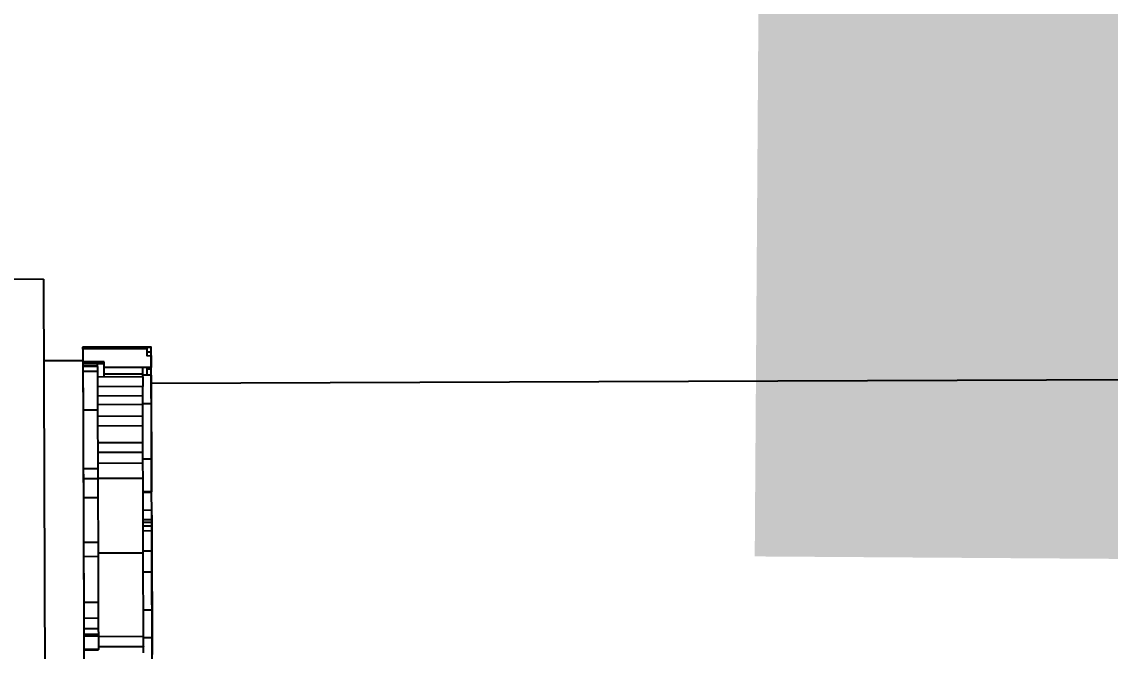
# Model space of a CAD drawing. Extents: x -678889171 to 586587, y -792238163 to 335485.
# Drawn here: x 83964 to 84018.7, y 48857.7 to 48889.3 of the extents above; entities that cross this region are included whole.
import ezdxf
from ezdxf import colors
from ezdxf.entities.mleader import LeaderData, LeaderLine
from ezdxf.math import Vec2, Vec3

# ---------------------------------------------------------------- set-up
doc = ezdxf.new("R2010")
doc.units = 0
doc.header["$MEASUREMENT"] = 0
doc.set_wipeout_variables(frame=1)
for name, color, linetype in [('E-TEXT', 3, 'Continuous'), ('XR-Typ26$0$XR-A-TYP-2-3-4-5-6-7-8-9-10$0$A-FURN-SANT', 252, 'Continuous'), ('XR-Typ26$0$XR-A-TYP-2-3-4-5-6-7-8-9-10$0$XR-A-TYP$0$TYPICAL TYPES$0$I-WC', 252, 'Continuous')]:
    doc.layers.add(name, color=color, linetype=linetype)
doc.styles.get("Standard").update_dxf_attribs({"font": 'arial.ttf'})

# ---------------------------------------------------------------- blocks, each defined once
blk = doc.blocks.new('XR-Typ26$0$XR-A-TYP-2-3-4-5-6-7-8-9-10$0$XR-A-TYP$0$TYPICAL TYPES$0$XREF_3BR$0$SE4')
at = {"layer": 'XR-Typ26$0$XR-A-TYP-2-3-4-5-6-7-8-9-10$0$A-FURN-SANT'}
for p, q in [((441.2135427506728, 435.8641236042495, -1.421570644436993e-08), (441.2135427506728, 438.8641236042604, -1.42157064443699e-08)), ((441.2135427506728, 435.8641236042495, -1.421570644436993e-08), (404.2135427506728, 435.8641236042604, -1.421570644436991e-08)), ((437.7132542506733, 435.8641236042458, -1.42157064443699e-08), (437.7132542506588, 434.1742486042494, -1.421570644436991e-08)), ((425.2463036457484, 434.1742486042349, -1.42157064443699e-08), (425.1071065357828, 434.1742486042494, -1.421570644436991e-08)), ((425.2453423901752, 434.1742486042531, -1.42157064443699e-08), (425.2453423901752, 433.5516114178172, -1.42157064443699e-08)), ((425.2487118006829, 434.1742486042494, -1.42157064443699e-08), (425.2463036457484, 434.1742486042349, -1.42157064443699e-08)), ((425.832847734564, 434.1742486042494, -1.421570644436991e-08), (425.2487118006829, 434.1742486042494, -1.42157064443699e-08)), ((425.2487118006829, 433.5516114178172, -1.421570644438347e-08), (425.2487118006829, 434.1742486042494, -1.42157064443699e-08)), ((425.9016111126548, 434.174248604264, -1.421570644436993e-08), (425.832847734564, 434.1742486042494, -1.421570644436991e-08)), ((425.8328477345785, 433.5516114178026, -1.421570644438345e-08), (425.832847734564, 434.1742486042494, -1.421570644436991e-08)), ((426.1404081515793, 434.1742486042494, -1.421570644436991e-08), (425.9016111126548, 434.174248604264, -1.421570644436993e-08)), ((425.9016111126402, 433.5516114178026, -1.42157064443699e-08), (425.9016111126548, 434.174248604264, -1.421570644436993e-08)), ((426.5972370032832, 434.1742486042458, -1.421570644436991e-08), (426.1404081515793, 434.1742486042494, -1.421570644436991e-08)), ((426.1404081515648, 433.5516114178026, -1.421570644436991e-08), (426.1404081515793, 434.1742486042494, -1.421570644436991e-08)), ((427.2824802808464, 434.1742486042494, -1.421570644436991e-08), (426.5972370032832, 434.1742486042458, -1.421570644436991e-08)), ((426.5972370032832, 433.5516114178063, -1.421570644436991e-08), (426.5972370032832, 434.1742486042458, -1.421570644436991e-08)), ((429.2551505211595, 434.1742486042349, -1.42157064443699e-08), (427.2824802808464, 434.1742486042494, -1.421570644436991e-08)), ((427.2824802808464, 433.5516114178026, -1.421570644436991e-08), (427.2824802808464, 434.1742486042494, -1.421570644436991e-08)), ((429.8677166006964, 434.1742486042494, -1.42157064443699e-08), (429.2551505211595, 434.1742486042349, -1.42157064443699e-08)), ((429.255150521145, 433.5516114178208, -1.421570644436991e-08), (429.2551505211595, 434.1742486042349, -1.42157064443699e-08)), ((431.7884744317271, 434.1742486042531, -1.42157064443699e-08), (429.8677166006964, 434.1742486042494, -1.42157064443699e-08)), ((429.867716600711, 433.5516114178063, -1.421570644438347e-08), (429.8677166006964, 434.1742486042494, -1.42157064443699e-08)), ((432.6086899296788, 434.1742486042494, -1.42157064443699e-08), (431.7884744317271, 434.1742486042531, -1.42157064443699e-08)), ((431.7884744317271, 433.5516114178026, -1.421570644436991e-08), (431.7884744317271, 434.1742486042531, -1.42157064443699e-08)), ((433.0401026817126, 434.1742486042531, -1.42157064443699e-08), (432.6086899296788, 434.1742486042494, -1.42157064443699e-08)), ((432.6086899296643, 433.5516114178172, -1.421570644435636e-08), (432.6086899296788, 434.1742486042494, -1.42157064443699e-08)), ((433.040102681698, 433.5516114178026, -1.421570644436991e-08), (433.0401026817126, 434.1742486042531, -1.42157064443699e-08)), ((433.7449936100311, 434.1742486042531, -1.421570644438347e-08), (433.0401026817126, 434.1742486042531, -1.42157064443699e-08)), ((435.848333460759, 434.1742486042349, -1.421570644436991e-08), (433.7449936100311, 434.1742486042531, -1.421570644438347e-08)), ((435.5610779927374, 433.5516114178208, -1.421570644435635e-08), (435.561077992752, 434.1742486042494, -1.421570644436991e-08)), ((437.2348472110607, 434.1742486042349, -1.42157064443699e-08), (435.848333460759, 434.1742486042349, -1.421570644436991e-08)), ((437.4491385153233, 434.1742486042349, -1.421570644436991e-08), (437.2348472110607, 434.1742486042349, -1.42157064443699e-08)), ((437.2348472110461, 433.5516114178135, -1.421570644438347e-08), (437.2348472110607, 434.1742486042349, -1.42157064443699e-08)), ((437.7132542506588, 434.1742486042494, -1.421570644436991e-08), (437.4491385153233, 434.1742486042349, -1.421570644436991e-08)), ((437.4491385153378, 433.5516114178208, -1.421570644436989e-08), (437.4491385153233, 434.1742486042349, -1.421570644436991e-08)), ((437.4564096634422, 433.5516114178026, -1.421570644436991e-08), (437.4564096634276, 434.1742486042494, -1.42157064443699e-08)), ((437.5586479296471, 433.5516114178026, -1.421570644436991e-08), (437.5586479296471, 434.1742486042531, -1.421570644435636e-08)), ((437.637545411897, 433.5516114178026, -1.421570644435635e-08), (437.637545411897, 434.1742486042458, -1.42157064443699e-08)), ((437.6534921373532, 433.2562736042455, -1.421570644436991e-08), (437.6534921373677, 434.1742486042494, -1.42157064443699e-08)), ((438.1977995807538, 434.1742486042531, -1.421570644436991e-08), (437.7132542506588, 434.1742486042494, -1.421570644436991e-08)), ((438.1977995807538, 434.1742486042531, -1.421570644436991e-08), (438.275927435112, 434.1742486042494, -1.421570644438345e-08)), ((438.1977995807392, 431.4203236042413, -1.421570644436991e-08), (438.1977995807538, 434.1742486042531, -1.421570644436991e-08)), ((438.2759274351265, 431.4203236042558, -1.421570644435636e-08), (438.275927435112, 434.1742486042494, -1.421570644438345e-08)), ((425.2453423901752, 433.5516114178172, -1.42157064443699e-08), (425.2487118006829, 433.5516114178172, -1.421570644438347e-08)), ((425.8328477345785, 433.5516114178026, -1.421570644438345e-08), (425.2487118006829, 433.5516114178172, -1.421570644438347e-08)), ((425.3618179374025, 431.6039186042472, -1.42157064443699e-08), (425.3618179374025, 433.5516114178026, -1.421570644436993e-08)), ((425.3690182847495, 431.6039186042472, -1.421570644436991e-08), (425.3690182847495, 433.5516114178026, -1.421570644436991e-08)), ((425.8042538645095, 431.6039186042508, -1.42157064443699e-08), (425.8042538645241, 433.5516114178026, -1.421570644438348e-08)), ((425.9016111126402, 433.5516114178026, -1.42157064443699e-08), (425.8328477345785, 433.5516114178026, -1.421570644438345e-08)), ((426.1404081515648, 433.5516114178026, -1.421570644436991e-08), (425.9016111126402, 433.5516114178026, -1.42157064443699e-08)), ((426.5972370032832, 433.5516114178063, -1.421570644436991e-08), (426.1404081515648, 433.5516114178026, -1.421570644436991e-08)), ((427.2824802808464, 433.5516114178026, -1.421570644436991e-08), (426.5972370032832, 433.5516114178063, -1.421570644436991e-08)), ((429.255150521145, 433.5516114178208, -1.421570644436991e-08), (427.2824802808464, 433.5516114178026, -1.421570644436991e-08)), ((429.867716600711, 433.5516114178063, -1.421570644438347e-08), (429.255150521145, 433.5516114178208, -1.421570644436991e-08)), ((429.4009261531464, 431.6039186042508, -1.42157064443699e-08), (429.4009261531464, 433.5516114178208, -1.421570644436991e-08)), ((431.7884744317271, 433.5516114178026, -1.421570644436991e-08), (429.867716600711, 433.5516114178063, -1.421570644438347e-08)), ((432.6086899296643, 433.5516114178172, -1.421570644435636e-08), (431.7884744317271, 433.5516114178026, -1.421570644436991e-08)), ((433.040102681698, 433.5516114178026, -1.421570644436991e-08), (432.6086899296643, 433.5516114178172, -1.421570644435636e-08)), ((432.6147560772079, 431.6039186042472, -1.421570644436991e-08), (432.614756077237, 433.5516114178172, -1.42157064443699e-08)), ((435.5610779927374, 433.5516114178208, -1.421570644435635e-08), (433.040102681698, 433.5516114178026, -1.421570644436991e-08)), ((433.2696933312982, 431.6039186042617, -1.421570644435635e-08), (433.2696933312982, 433.5516114178026, -1.421570644436991e-08)), ((433.7375053744327, 431.6039186042617, -1.421570644435636e-08), (433.7375053744618, 433.5516114178172, -1.421570644436989e-08)), ((434.1585005197703, 431.6039186042508, -1.42157064443699e-08), (434.1585005197558, 433.5516114178026, -1.421570644435636e-08)), ((434.8828063231631, 431.6039186042617, -1.42157064443699e-08), (434.8828063231776, 433.5516114178172, -1.421570644436991e-08)), ((435.2968795077322, 431.6039186042472, -1.42157064443699e-08), (435.2968795077177, 433.5516114178172, -1.42157064443699e-08)), ((437.2348472110461, 433.5516114178135, -1.421570644438347e-08), (435.5610779927374, 433.5516114178208, -1.421570644435635e-08)), ((435.7958791953715, 431.6039186042472, -1.421570644438344e-08), (435.7958791953715, 433.5516114178026, -1.421570644435636e-08)), ((436.1701289611228, 431.6039186042472, -1.42157064443699e-08), (436.1701289611083, 433.5516114178063, -1.42157064443699e-08)), ((436.5755663713644, 431.6039186042472, -1.421570644436993e-08), (436.575566371379, 433.5516114178063, -1.421570644436991e-08)), ((436.9919350870186, 431.6039186042472, -1.42157064443699e-08), (436.9919350870186, 433.5516114178135, -1.42157064443699e-08)), ((436.9919350870332, 433.2562736042601, -1.421570644436991e-08), (437.5660154245998, 433.2562736042601, -1.42157064443699e-08)), ((437.1119055855088, 431.6055206099554, -1.421570644436991e-08), (437.1119055855088, 433.2562736042455, -1.421570644436993e-08)), ((437.4491385153378, 433.5516114178208, -1.421570644436989e-08), (437.2348472110461, 433.5516114178135, -1.421570644438347e-08)), ((437.3971143339877, 431.2367286042572, -1.421570644436991e-08), (437.3971143339877, 433.2562736042637, -1.421570644436991e-08)), ((437.4564096634422, 433.5516114178026, -1.421570644436991e-08), (437.5586479296471, 433.5516114178026, -1.421570644436991e-08)), ((437.637545411897, 433.5516114178026, -1.421570644435635e-08), (437.5660154246143, 433.5516114178026, -1.421570644436991e-08)), ((437.5660154245998, 433.2562736042601, -1.42157064443699e-08), (437.5660154246143, 433.5516114178026, -1.421570644436991e-08)), ((437.5660154245998, 433.2562736042601, -1.42157064443699e-08), (437.631391600502, 433.2562736042455, -1.42157064443699e-08)), ((437.631391600502, 433.2562736042455, -1.42157064443699e-08), (437.631391600502, 433.5516114178172, -1.421570644436991e-08)), ((437.631391600502, 433.2562736042455, -1.42157064443699e-08), (437.6534921373532, 433.2562736042455, -1.421570644436991e-08)), ((425.1071065357828, 431.6039186042326, -1.42157064443699e-08), (425.3618179374025, 431.6039186042472, -1.42157064443699e-08)), ((425.3690182847495, 431.6039186042472, -1.421570644436991e-08), (425.3618179374025, 431.6039186042472, -1.42157064443699e-08)), ((425.3690182847495, 431.6039186042472, -1.421570644436991e-08), (425.8042538645095, 431.6039186042508, -1.42157064443699e-08)), ((425.7428024613473, 431.2367286042609, -1.421570644435635e-08), (425.7428024613328, 431.6039186042472, -1.421570644436991e-08)), ((425.8042538645095, 431.6039186042508, -1.42157064443699e-08), (429.4009261531464, 431.6039186042508, -1.42157064443699e-08)), ((426.9473184113449, 431.2367286042427, -1.421570644436991e-08), (426.9473184113449, 431.6039186042472, -1.421570644435635e-08)), ((428.5791306923493, 431.2367286042463, -1.421570644435636e-08), (428.5791306923347, 431.6039186042472, -1.421570644436993e-08)), ((429.4009261531464, 431.6039186042508, -1.42157064443699e-08), (432.6147560772079, 431.6039186042472, -1.421570644436991e-08)), ((429.4794409465103, 431.2367286042572, -1.421570644436993e-08), (429.4794409464957, 431.6039186042617, -1.421570644436991e-08)), ((430.3516163138556, 431.2367286042572, -1.42157064443699e-08), (430.3516163138556, 431.6039186042472, -1.421570644436991e-08)), ((430.5626266526961, 431.2367286042572, -1.421570644435636e-08), (430.5626266526961, 431.6039186042617, -1.421570644436991e-08)), ((430.7173674366204, 431.2367286042427, -1.42157064443699e-08), (430.7173674366204, 431.6039186042472, -1.421570644436991e-08)), ((430.8305610316602, 431.2367286042572, -1.421570644435636e-08), (430.8305610316456, 431.6039186042653, -1.421570644435636e-08)), ((431.2421234363719, 431.2367286042427, -1.421570644436991e-08), (431.2421234363719, 431.6039186042472, -1.42157064443699e-08)), ((432.0199457907438, 431.6039186042617, -1.421570644438348e-08), (432.0199457907438, 431.2367286042572, -1.421570644436991e-08)), ((432.0367833727214, 431.2367286042536, -1.421570644436989e-08), (432.036783372736, 431.6039186042472, -1.42157064443699e-08)), ((432.6147560772079, 431.6039186042472, -1.421570644436991e-08), (433.2696933312982, 431.6039186042617, -1.421570644435635e-08)), ((433.2696933312982, 431.6039186042617, -1.421570644435635e-08), (433.7375053744327, 431.6039186042617, -1.421570644435636e-08)), ((433.4408950901852, 431.2367286042572, -1.421570644436991e-08), (433.4408950901998, 431.6039186042472, -1.421570644435635e-08)), ((433.7375053744327, 431.6039186042617, -1.421570644435636e-08), (434.1585005197703, 431.6039186042508, -1.42157064443699e-08)), ((434.1585005197703, 431.6039186042508, -1.42157064443699e-08), (434.8828063231631, 431.6039186042617, -1.42157064443699e-08)), ((434.8828063231631, 431.6039186042617, -1.42157064443699e-08), (435.2968795077322, 431.6039186042472, -1.42157064443699e-08)), ((435.2968795077322, 431.6039186042472, -1.42157064443699e-08), (435.7958791953715, 431.6039186042472, -1.421570644438344e-08)), ((435.7958791953715, 431.6039186042472, -1.421570644438344e-08), (436.1701289611228, 431.6039186042472, -1.42157064443699e-08)), ((435.8315434013348, 431.2367286042572, -1.42157064443699e-08), (435.8315434013202, 431.6039186042435, -1.421570644436991e-08)), ((436.1701289611228, 431.6039186042472, -1.42157064443699e-08), (436.5755663713644, 431.6039186042472, -1.421570644436993e-08)), ((436.9919350870186, 431.6039186042472, -1.42157064443699e-08), (436.5755663713644, 431.6039186042472, -1.421570644436993e-08)), ((437.1119055855088, 431.6055206099554, -1.421570644436991e-08), (436.9919350870186, 431.60552060997, -1.421570644435637e-08)), ((437.3971143340023, 431.4203236042704, -1.42157064443699e-08), (437.0593084777647, 431.4203236042522, -1.421570644436989e-08)), ((437.0671636088809, 431.2367286042572, -1.421570644436991e-08), (437.0671636088809, 431.6055206099554, -1.42157064443699e-08)), ((437.3971143340023, 431.6055206099554, -1.421570644436991e-08), (437.1119055855088, 431.6055206099554, -1.421570644436991e-08)), ((437.3366113732773, 431.420323604234, -1.421570644435635e-08), (437.3366113732627, 431.2367286042427, -1.421570644436991e-08)), ((438.1977995807392, 431.4203236042413, -1.421570644436991e-08), (437.906052295948, 431.4203236042522, -1.421570644436991e-08)), ((437.906052295948, 431.4203236042522, -1.421570644436991e-08), (437.9060522959626, 431.2367286042536, -1.42157064443699e-08)), ((438.0719399516238, 431.4203236042558, -1.421570644435636e-08), (438.0719399516529, 431.2367286042572, -1.421570644436991e-08)), ((438.2759274351265, 431.4203236042558, -1.421570644435636e-08), (438.1977995807392, 431.4203236042413, -1.421570644436991e-08)), ((438.2661523135321, 431.4203236042522, -1.421570644436993e-08), (438.2661523135321, 431.2367286042572, -1.421570644438345e-08)), ((438.2744954295486, 431.2367286042572, -1.42157064443699e-08), (438.2744954295486, 431.4203236042522, -1.421570644436991e-08)), ((425.7428024613473, 431.2367286042609, -1.421570644435635e-08), (425.0311797182803, 431.2367286042572, -1.42157064443699e-08)), ((426.9473184113449, 431.2367286042427, -1.421570644436991e-08), (425.7428024613473, 431.2367286042609, -1.421570644435635e-08)), ((428.5791306923493, 431.2367286042463, -1.421570644435636e-08), (426.9473184113449, 431.2367286042427, -1.421570644436991e-08)), ((429.4794409465103, 431.2367286042572, -1.421570644436993e-08), (428.5791306923493, 431.2367286042463, -1.421570644435636e-08)), ((430.3516163138556, 431.2367286042572, -1.42157064443699e-08), (429.4794409465103, 431.2367286042572, -1.421570644436993e-08)), ((430.5626266526961, 431.2367286042572, -1.421570644435636e-08), (430.3516163138556, 431.2367286042572, -1.42157064443699e-08)), ((430.7173674366204, 431.2367286042427, -1.42157064443699e-08), (430.5626266526961, 431.2367286042572, -1.421570644435636e-08)), ((430.8305610316456, 431.2367286042572, -1.421570644435636e-08), (430.7173674366204, 431.2367286042427, -1.42157064443699e-08)), ((431.2421234363719, 431.2367286042427, -1.421570644436991e-08), (430.8299061090365, 431.2367286042427, -1.421570644435635e-08)), ((432.0199457907438, 431.2367286042572, -1.421570644436991e-08), (432.0367833727214, 431.2367286042536, -1.421570644436989e-08)), ((433.4408950901852, 431.2367286042572, -1.421570644436991e-08), (432.0367833727214, 431.2367286042536, -1.421570644436989e-08)), ((435.8315434013348, 431.2367286042572, -1.42157064443699e-08), (433.4408950901852, 431.2367286042572, -1.421570644436991e-08)), ((437.0671636088809, 431.2367286042572, -1.421570644436991e-08), (435.8315434013348, 431.2367286042572, -1.42157064443699e-08)), ((436.7135427506728, 381.8641236042422, -1.42157064443699e-08), (436.7135427506728, 431.2367286042572, -1.421570644436991e-08)), ((437.0671636088809, 431.2367286042572, -1.421570644436991e-08), (437.3366113732627, 431.2367286042427, -1.421570644436991e-08)), ((437.3366113732627, 431.2367286042427, -1.421570644436991e-08), (437.3971143339877, 431.2367286042572, -1.421570644436991e-08)), ((437.9060522959626, 431.2367286042536, -1.42157064443699e-08), (437.3971143339877, 431.2367286042572, -1.421570644436991e-08)), ((437.9060522959626, 431.2367286042536, -1.42157064443699e-08), (438.0719399516529, 431.2367286042572, -1.421570644436991e-08)), ((438.0719399516529, 431.2367286042572, -1.421570644436991e-08), (438.2661523135321, 431.2367286042572, -1.421570644438345e-08)), ((438.2744954295486, 431.2367286042572, -1.42157064443699e-08), (438.2661523135321, 431.2367286042572, -1.421570644438345e-08))]:
    blk.add_line(p, q, dxfattribs=at)
at = {"layer": 'XR-Typ26$0$XR-A-TYP-2-3-4-5-6-7-8-9-10$0$A-FURN-SANT', "elevation": -1.42157064443699e-08}
blk.add_lwpolyline([(407.152590071797, 431.2367286042463), (438.2759274351265, 431.2367286042427), (438.275927435112, 434.1742486042494), (407.152590071797, 434.1742486042494)], close=True, dxfattribs=at)

msp = doc.modelspace()

# ---------------------------------------------------------------- block references
at = {"layer": 'XR-Typ26$0$XR-A-TYP-2-3-4-5-6-7-8-9-10$0$XR-A-TYP$0$TYPICAL TYPES$0$I-WC', "extrusion": (-1.097025454659832e-10, -1.096253815933138e-06, 0.9999999999993993), "xscale": 1.166667827585024, "yscale": 1.166667827585024, "zscale": 1.166667827585024, "rotation": 90.19698057479523}
msp.add_blockref('XR-Typ26$0$XR-A-TYP-2-3-4-5-6-7-8-9-10$0$XR-A-TYP$0$TYPICAL TYPES$0$XREF_3BR$0$SE4', (84475.36146803634, 48363.38739208662, -0.05302781514224149), dxfattribs=at)

# ---------------------------------------------------------------- next in the draw order: block references
msp.add_blockref('XR-Typ26$0$XR-A-TYP-2-3-4-5-6-7-8-9-10$0$XR-A-TYP$0$TYPICAL TYPES$0$XREF_3BR$0$SE4', (84475.36146803634, 48363.38739208662, -0.05302781514224149), dxfattribs=at)

# ---------------------------------------------------------------- next in the draw order: leaders
at = {"layer": 'E-TEXT', "color": 30}
ml = msp.add_multileader_mtext('Standard', dxfattribs=at)
ml.set_content('\\C30;CT1{\\fArial|b0|i0|c178|p34;5}/DP-T-8 {\\A1;3(1x3)mm\\H0.7x;\\S2^ ;\\H1.42857x; \\P∅ 25 mm PVC CONDUIT}', color=3)
ml.set_leader_properties(color=30)
ml.build(insert=Vec2(0, 0))
ml.multileader.update_dxf_attribs({"text_right_attachment_type": 6, "dogleg_length": 0.2763936738358556, "arrow_head_size": 153.5520410199195, "scale": 2})
ctx = ml.context
ctx.base_point, ctx.scale, ctx.char_height, ctx.arrow_head_size, ctx.landing_gap_size, ctx.plane_origin, ctx.plane_x_axis, ctx.plane_y_axis = Vec3(83242.42319999804, 49045.7179866587, -1.941145277798938), 2, 153.5520410199195, 153.5520410199195, 3.071040820398391, Vec3(81390.95863740877, 56349.29824090943, -1.941116896146495), Vec3(0.999976866597217, -0.00680193137365684, 3.477911888746864e-09), Vec3(0.006801931373656824, 0.999976866597217, 4.799668914001097e-09)
ctx.right_attachment = 6
notes = []
notes.append((ctx, [(1, (1, 1, 0), (85654.80140647794, 48924.90985426773, -1.941137386164951), (-0.9999768665972169, 0.006801931373656839, -3.477911888746863e-09), 0.5527873476717116, [(1, [(86091.46024412624, 46328.67716872814, -1.941148252634734)], 0, [])])]))
ctx.mtext.insert, ctx.mtext.text_direction, ctx.mtext.rotation, ctx.mtext.width, ctx.mtext.defined_height, ctx.mtext.flow_direction, ctx.mtext.extrusion = Vec3(83246.0374122262, 49125.56116191298, -1.941144883788194), Vec3(0.999976866597217, -0.006801931373656839, 3.477911888746863e-09), 6.276383323354838, 3689.840183907986, 503.608197250026, 5, Vec3(-3.510478451379605e-09, -4.775901363335934e-09, 1)
for ctx, leaders in notes:
    for number, flags, end, landing, length, lines in leaders:
        leader = LeaderData()
        leader.index, (leader.has_last_leader_line, leader.has_dogleg_vector, leader.attachment_direction) = number, flags
        leader.last_leader_point, leader.dogleg_vector, leader.dogleg_length = Vec3(end), Vec3(landing), length
        for number, points, colour, breaks in lines:
            line = LeaderLine()
            line.index, line.vertices, line.color, line.breaks = number, Vec3.list(points), colors.encode_raw_color(colour), breaks
            leader.lines.append(line)
        ctx.leaders.append(leader)

doc.saveas('drawing.dxf')
